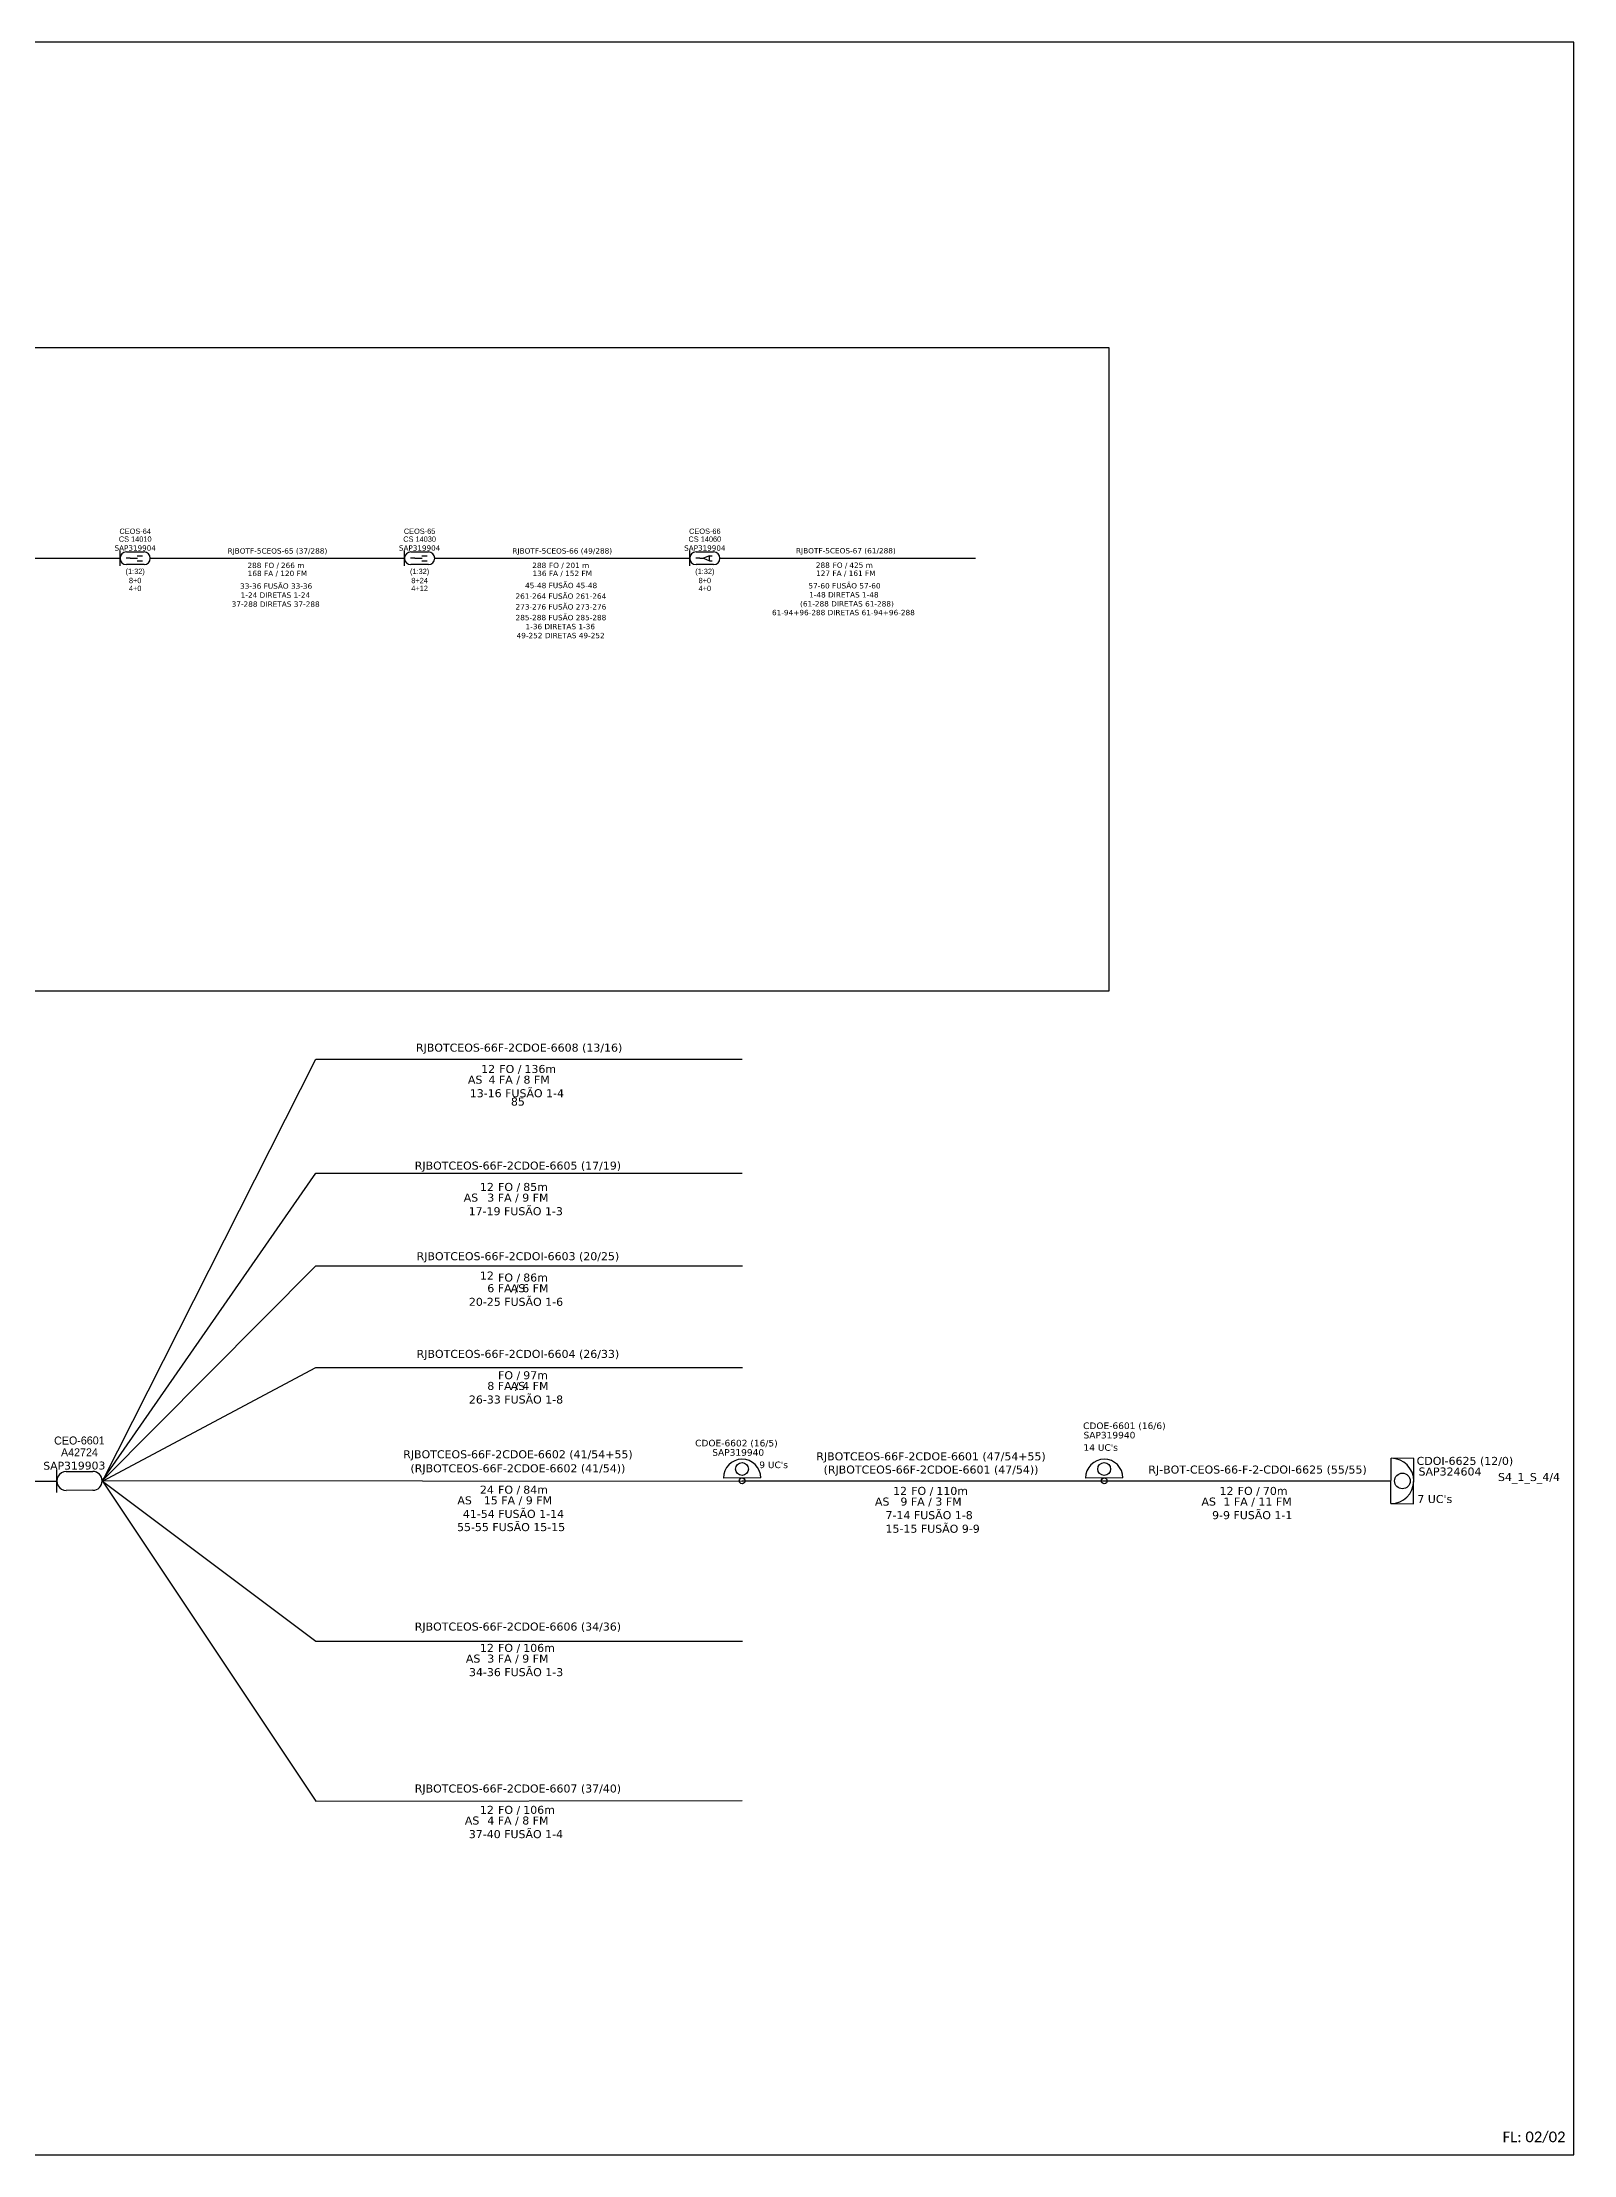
# Model space of a CAD drawing. Header units: inches. Extents: x 1031 to 2852, y 310 to 904.
# Drawn here: x 2421 to 2852, y 310 to 904 of the extents above; entities that cross this region are included whole.
import ezdxf
from ezdxf.enums import TextEntityAlignment as Align

# ---------------------------------------------------------------- set-up
doc = ezdxf.new("R2010")
doc.units = ezdxf.units.IN
doc.header["$MEASUREMENT"] = 0
for name, color, linetype in [('CAP a Instalar', 1, 'Continuous'), ('CD a instalar', 1, 'Continuous'), ('CDO_POSTE', 1, 'Continuous'), ('CEO', 1, 'Continuous'), ('CEOS', 1, 'Continuous')]:
    doc.layers.add(name, color=color, linetype=linetype)
doc.layers.add('Texto_Cabos', color=1, linetype='Continuous', lineweight=20)
doc.styles.add('siredit', font='verdana.ttf')
doc.styles.add('Style-font000', font='font000.shx')
doc.styles.add('WMF-Calibri0', font='calibri.ttf')
doc.linetypes.add('FENCELINE1', pattern='A,6.35,-2.54,[133,ltypeshp.shx,S=2.54,R=0,X=-2.54,Y=0],-2.54,25.4', length=36.83)

msp = doc.modelspace()

# ---------------------------------------------------------------- linework, layer by layer
at = {"color": 1}
for p, q in [((2800.3, 493.1), (2800.4, 505.85)), ((2806.77, 505.8), (2800.4, 505.85)), ((2806.67, 493.05), (2806.77, 505.8)), ((2800.3, 493.1), (2806.67, 493.05))]:
    msp.add_line(p, q, dxfattribs=at)
msp.add_lwpolyline([(2013.17, 310), (2851.74, 310), (2851.74, 904), (2013.17, 904), (2013.17, 310)])
msp.add_lwpolyline([(2071.85, 818.14), (2720.98, 818.14), (2720.98, 637.19), (2071.85, 637.19)], close=True)
at = {"color": 5}
msp.add_lwpolyline([(2608.66, 759.61), (2606.97, 758.91), (2608.66, 758.14), (2608.66, 759.61)], dxfattribs=at)
at = {"color": 1}
msp.add_lwpolyline([(2719.68, 499.47), (2800.35, 499.47)], dxfattribs=at)
msp.add_circle((2803.54, 499.45), 2.2, dxfattribs=at)
msp.add_arc((2800.35, 499.47), 6.38, 269.55224, 89.55224, dxfattribs=at)
at = {"layer": 'CAP a Instalar', "color": 0, "linetype": 'FENCELINE1', "ltscale": 0.0001}
for p, q in [((2437.87, 499.41), (2497.87, 618.05)), ((2497.87, 618.05), (2617.86, 618.05)), ((2437.81, 499.48), (2497.87, 586)), ((2497.87, 586), (2617.86, 586)), ((2437.87, 499.61), (2497.87, 559.98)), ((2497.87, 559.98), (2617.89, 559.98)), ((2437.87, 499.41), (2497.87, 531.38)), ((2497.87, 531.38), (2617.87, 531.38)), ((2437.87, 499.41), (2497.87, 409.41)), ((2437.87, 499.41), (2497.87, 454.41)), ((2497.87, 454.41), (2617.88, 454.41)), ((2497.87, 409.41), (2617.84, 409.56))]:
    msp.add_line(p, q, dxfattribs=at)
at = {"layer": 'CAP a Instalar', "color": 5, "linetype": 'FENCELINE1', "ltscale": 0.0001}
for p, q in [((2257.87, 499.41), (2425.06, 499.41)), ((2437.87, 499.61), (2617.87, 499.41)), ((2617.8, 499.47), (2719.68, 499.47))]:
    msp.add_line(p, q, dxfattribs=at)
at = {"layer": 'CD a instalar', "color": 0, "linetype": 'Continuous'}
for p, q in [((2371.34, 758.91), (2442.84, 758.91)), ((2451.34, 758.91), (2522.84, 758.91)), ((2531.34, 758.91), (2603.07, 758.91)), ((2611.57, 758.91), (2683.06, 758.89)), ((2611.57, 758.91), (2683.41, 758.91))]:
    msp.add_line(p, q, dxfattribs=at)
at = {"layer": 'CDO_POSTE', "color": 0}
msp.add_line((2623.05, 500.35), (2612.55, 500.27), dxfattribs=at)
at = {"layer": 'CDO_POSTE', "color": 5}
msp.add_line((2724.92, 500.35), (2714.42, 500.27), dxfattribs=at)
at = {"layer": 'CDO_POSTE', "color": 0}
for centre, radius in [((2617.78, 502.8), 1.81), ((2617.8, 499.47), 0.822)]:
    msp.add_circle(centre, radius, dxfattribs=at)
at = {"layer": 'CDO_POSTE', "color": 5}
for centre, radius in [((2719.65, 502.8), 1.81), ((2719.68, 499.47), 0.822)]:
    msp.add_circle(centre, radius, dxfattribs=at)
at = {"layer": 'CDO_POSTE', "color": 0}
msp.add_arc((2617.8, 500.31), 5.25, 0.45989, 180.45989, dxfattribs=at)
at = {"layer": 'CDO_POSTE', "color": 5}
msp.add_arc((2719.67, 500.31), 5.25, 0.45989, 180.45989, dxfattribs=at)
at = {"layer": 'CEO', "color": 5}
for p, q in [((2425.07, 496.23), (2425.04, 502.63)), ((2427.7, 502.1), (2435.14, 502.12)), ((2435.16, 496.82), (2427.72, 496.79))]:
    msp.add_line(p, q, dxfattribs=at)
for centre, start, end in [((2427.71, 499.44), 90.21055, 270.21055), ((2435.15, 499.47), 270.21055, 90.21055)]:
    msp.add_arc(centre, 2.65, start, end, dxfattribs=at)
at = {"layer": 'CEOS', "color": 0}
for p, q in [((2442.84, 756.78), (2442.84, 761.05)), ((2444.61, 760.68), (2449.57, 760.68)), ((2522.84, 756.77), (2522.84, 761.04)), ((2524.61, 760.68), (2529.57, 760.68)), ((2445.72, 758.91), (2444.53, 758.91)), ((2449.57, 757.14), (2444.61, 757.14)), ((2445.72, 758.91), (2447.77, 758.91)), ((2447.68, 759.61), (2449.19, 759.61)), ((2447.68, 758.14), (2449.19, 758.14)), ((2525.72, 758.91), (2524.53, 758.91)), ((2529.57, 757.14), (2524.61, 757.14)), ((2525.72, 758.91), (2527.77, 758.91)), ((2527.68, 759.61), (2529.19, 759.61)), ((2527.68, 758.14), (2529.19, 758.14))]:
    msp.add_line(p, q, dxfattribs=at)
at = {"layer": 'CEOS', "color": 5}
for p, q in [((2603.07, 756.77), (2603.07, 761.04)), ((2604.84, 760.68), (2609.8, 760.68)), ((2605.95, 758.91), (2604.76, 758.91)), ((2609.8, 757.14), (2604.84, 757.14)), ((2605.95, 758.91), (2606.97, 758.91)), ((2608.66, 759.61), (2609.41, 759.61)), ((2608.66, 758.14), (2609.41, 758.14))]:
    msp.add_line(p, q, dxfattribs=at)
at = {"layer": 'CEOS', "color": 0}
for centre, start, end in [((2444.61, 758.91), 90, 270), ((2449.57, 758.91), 270, 90), ((2524.61, 758.91), 90, 270), ((2529.57, 758.91), 270, 90)]:
    msp.add_arc(centre, 1.77, start, end, dxfattribs=at)
at = {"layer": 'CEOS', "color": 5}
for centre, start, end in [((2604.84, 758.91), 90, 270), ((2609.8, 758.91), 270, 90)]:
    msp.add_arc(centre, 1.77, start, end, dxfattribs=at)

# ---------------------------------------------------------------- texts
at = {"color": 1, "style": 'siredit'}
for s, p in [('CDOI-6625 (12/0)', (2807.54, 505.1)), ('SAP324604', (2808.07, 502.11)), ('S4_1_S_4/4', (2830.42, 500.56)), ('70m', (2764.29, 496.66)), ("7 UC's", (2807.74, 494.38))]:
    msp.add_text(s, height=2.25, dxfattribs=at).set_placement(p, align=Align.MIDDLE_LEFT)
for s, p in [('RJ-BOT-CEOS-66-F-2-CDOI-6625 (55/55)', (2762.79, 502.66)), ('AS', (2749.05, 493.66)), ('1 FA / 11 FM', (2762.79, 493.66))]:
    msp.add_text(s, height=2.25, dxfattribs=at).set_placement(p, align=Align.MIDDLE_CENTER)
for s, p in [('12', (2756.04, 496.66)), ('FO /', (2763.44, 496.66))]:
    msp.add_text(s, height=2.25, dxfattribs=at).set_placement(p, align=Align.MIDDLE_RIGHT)
msp.add_text('9-9 FUSÃO 1-1', height=2.25, dxfattribs=at).set_placement((2750, 488.72))
at = {"lineweight": 0, "insert": (2831.71, 316.52), "char_height": 3, "width": 277.1819, "attachment_point": 1, "style": 'WMF-Calibri0'}
msp.add_mtext('FL: 02/02', dxfattribs=at)
at = {"layer": 'CDO_POSTE', "color": 0, "linetype": 'FENCELINE1', "style": 'siredit'}
for s, height, p in [('CDOE-6602 (16/5)', 1.8529, (2604.59, 510.11)), ('SAP319940', 1.853, (2609.41, 507.48)), ("9 UC's", 1.853, (2622.63, 503.99))]:
    msp.add_text(s, height=height, rotation=359.94762, dxfattribs=at).set_placement(p, align=Align.MIDDLE_LEFT)
at = {"layer": 'CDO_POSTE', "color": 5, "linetype": 'FENCELINE1', "style": 'siredit'}
for s, height, p in [('CDOE-6601 (16/6)', 1.8529, (2713.72, 514.98)), ('SAP319940', 1.853, (2713.84, 512.34)), ("14 UC's", 1.853, (2713.82, 508.87))]:
    msp.add_text(s, height=height, dxfattribs=at).set_placement(p, align=Align.MIDDLE_LEFT)
at = {"layer": 'CEO', "color": 5, "linetype": 'FENCELINE1'}
for s, height, style, p in [('CEO-6601', 2.248, 'Style-font000', (2431.39, 510.84)), ('SAP319903   ', 2.2174, 'siredit', (2431.42, 503.77)), ('A42724', 2.248, 'Style-font000', (2431.4, 507.51))]:
    msp.add_text(s, height=height, rotation=0.21055, dxfattribs=dict(at, style=style)).set_placement(p, align=Align.MIDDLE_CENTER)
at = {"layer": 'CEOS', "color": 0, "linetype": 'Continuous'}
for s, height, style, p in [('CEOS-64', 1.499, 'Style-font000', (2447.09, 766.5)), ('CEOS-65', 1.499, 'Style-font000', (2527.09, 766.5)), ('SAP319904', 1.478, 'siredit', (2447.09, 761.79)), ('CS 14010', 1.499, 'Style-font000', (2447.09, 764.29)), ('SAP319904', 1.478, 'siredit', (2527.09, 761.78)), ('CS 14030', 1.499, 'Style-font000', (2527.09, 764.28))]:
    msp.add_text(s, height=height, dxfattribs=dict(at, style=style)).set_placement(p, align=Align.MIDDLE_CENTER)
at = {"layer": 'CEOS', "color": 5, "linetype": 'Continuous'}
for s, height, style, p in [('CEOS-66', 1.499, 'Style-font000', (2607.32, 766.5)), ('SAP319904', 1.478, 'siredit', (2607.32, 761.78)), ('CS 14060', 1.499, 'Style-font000', (2607.32, 764.28))]:
    msp.add_text(s, height=height, dxfattribs=dict(at, style=style)).set_placement(p, align=Align.MIDDLE_CENTER)
at = {"layer": 'CEOS', "color": 0, "linetype": 'Continuous', "style": 'Style-font000'}
for s, p in [('(1:32)', (2447.09, 755.98)), ('(1:32)', (2527.09, 755.97)), ('(1:32)', (2607.32, 755.97)), ('4+0', (2447.09, 751.18)), ('8+0', (2447.09, 753.4)), ('4+12', (2527.09, 751.18)), ('8+24', (2527.09, 753.39)), ('4+0', (2607.32, 751.18)), ('8+0', (2607.32, 753.39))]:
    msp.add_text(s, height=1.499, dxfattribs=at).set_placement(p, align=Align.TOP_CENTER)
at = {"layer": 'Texto_Cabos', "color": 0, "linetype": 'Continuous', "style": 'siredit'}
for s, p in [('RJBOTF-5CEOS-65 (37/288)', (2487.09, 760.97)), ('RJBOTF-5CEOS-66 (49/288)', (2567.21, 760.97)), ('RJBOTF-5CEOS-67 (61/288)', (2646.98, 761.02)), ('168 FA / 120 FM', (2487.09, 754.65)), ('136 FA / 152 FM', (2567.21, 754.65)), ('127 FA / 161 FM', (2646.98, 754.7))]:
    msp.add_text(s, height=1.5, dxfattribs=at).set_placement(p, align=Align.MIDDLE_CENTER)
for p in [(2482.59, 756.91), (2562.71, 756.91), (2642.48, 756.96)]:
    msp.add_text('288', height=1.5, dxfattribs=at).set_placement(p, align=Align.MIDDLE_RIGHT)
at = {"layer": 'Texto_Cabos', "color": 0, "style": 'siredit'}
for height, p in [(1.5, (2487.53, 756.91)), (1.5, (2567.64, 756.91)), (1.5, (2647.42, 756.96)), (2.25, (2555.74, 615.3)), (2.25, (2555.39, 582.13)), (2.25, (2555.39, 556.65)), (2.25, (2555.39, 529.18)), (2.25, (2555.39, 497.01)), (2.25, (2671.59, 496.66)), (2.25, (2555.39, 452.51)), (2.25, (2555.39, 406.98))]:
    msp.add_text('FO /', height=height, dxfattribs=at).set_placement(p, align=Align.MIDDLE_RIGHT)
at = {"layer": 'Texto_Cabos', "color": 0, "linetype": 'Continuous', "style": 'siredit'}
for s, p in [('266 m', (2488.09, 756.91)), ('201 m', (2568.21, 756.91)), ('425 m', (2647.98, 756.96))]:
    msp.add_text(s, height=1.5, dxfattribs=at).set_placement(p, align=Align.MIDDLE_LEFT)
for s, p in [('33-36 FUSÃO 33-36', (2476.59, 750.33)), ('1-24 DIRETAS 1-24', (2476.76, 747.8)), ('261-264 FUSÃO 261-264', (2554.07, 747.5)), ('45-48 FUSÃO 45-48', (2556.75, 750.5)), ('57-60 FUSÃO 57-60', (2636.47, 750.42)), ('1-48 DIRETAS 1-48', (2636.66, 747.88)), ('37-288 DIRETAS 37-288', (2474.21, 745.26)), ('273-276 FUSÃO 273-276', (2554.08, 744.49)), ('285-288 FUSÃO 285-288', (2554.08, 741.48)), ('61-94+96-288 DIRETAS 61-94+96-288', (2626.21, 742.89)), ('(61-288 DIRETAS 61-288)', (2634.11, 745.35)), ('49-252 DIRETAS 49-252', (2554.37, 736.42)), ('1-36 DIRETAS 1-36', (2556.88, 738.95))]:
    msp.add_text(s, height=1.5, dxfattribs=at).set_placement(p)
at = {"layer": 'Texto_Cabos', "color": 0, "linetype": 'FENCELINE1', "style": 'siredit'}
for s, p in [('RJBOTCEOS-66F-2CDOE-6608 (13/16)', (2555.08, 621.3)), ('AS', (2542.71, 612.3)), ('4 FA / 8 FM', (2555.08, 612.3)), ('85', (2554.74, 606.13)), ('RJBOTCEOS-66F-2CDOE-6605 (17/19)', (2554.74, 588.13)), ('AS', (2541.53, 579.13)), ('3 FA / 9 FM', (2554.74, 579.13)), ('RJBOTCEOS-66F-2CDOI-6603 (20/25)', (2554.74, 562.65)), ('6 FA / 6 FM', (2554.74, 553.65)), ('AS', (2554.74, 553.65)), ('RJBOTCEOS-66F-2CDOI-6604 (26/33)', (2554.74, 535.18)), ('8 FA / 4 FM', (2554.74, 526.18)), ('AS', (2554.74, 526.18)), ('RJBOTCEOS-66F-2CDOE-6606 (34/36)', (2554.74, 458.51)), ('AS', (2542.14, 449.51)), ('3 FA / 9 FM', (2554.74, 449.51)), ('RJBOTCEOS-66F-2CDOE-6607 (37/40)', (2554.74, 412.98)), ('AS', (2541.85, 403.98)), ('4 FA / 8 FM', (2554.74, 403.98))]:
    msp.add_text(s, height=2.25, dxfattribs=at).set_placement(p, align=Align.MIDDLE_CENTER)
for s, p in [('12', (2548.33, 615.3)), ('12', (2547.99, 582.13)), ('12', (2547.99, 557.21)), ('24', (2547.99, 497.01)), ('12', (2664.19, 496.66)), ('12', (2547.99, 452.51)), ('12', (2547.99, 406.98))]:
    msp.add_text(s, height=2.25, dxfattribs=at).set_placement(p, align=Align.MIDDLE_RIGHT)
for s, p in [('136m', (2556.58, 615.3)), ('85m', (2556.24, 582.13)), ('86m', (2556.24, 556.65)), ('97m', (2556.24, 529.18)), ('84m', (2556.24, 497.01)), ('110m', (2672.44, 496.66)), ('106m', (2556.24, 452.51)), ('106m', (2556.24, 406.98))]:
    msp.add_text(s, height=2.25, dxfattribs=at).set_placement(p, align=Align.MIDDLE_LEFT)
for s, p in [('13-16 FUSÃO 1-4', (2541.2, 607.35)), ('17-19 FUSÃO 1-3', (2540.89, 574.18)), ('20-25 FUSÃO 1-6', (2540.95, 548.7)), ('26-33 FUSÃO 1-8', (2540.96, 521.23)), ('34-36 FUSÃO 1-3', (2540.98, 444.57)), ('37-40 FUSÃO 1-4', (2540.93, 399.03))]:
    msp.add_text(s, height=2.25, dxfattribs=at).set_placement(p)
at = {"layer": 'Texto_Cabos', "color": 1, "linetype": 'FENCELINE1', "style": 'siredit'}
for s, p in [('RJBOTCEOS-66F-2CDOE-6602 (41/54+55)', (2554.74, 506.96)), ('RJBOTCEOS-66F-2CDOE-6601 (47/54+55)', (2670.94, 506.38))]:
    msp.add_text(s, height=2.25, dxfattribs=at).set_placement(p, align=Align.MIDDLE_CENTER)
at = {"layer": 'Texto_Cabos', "color": 5, "linetype": 'FENCELINE1', "style": 'siredit'}
for s, p in [('(RJBOTCEOS-66F-2CDOE-6602 (41/54))', (2554.74, 503.01)), ('(RJBOTCEOS-66F-2CDOE-6601 (47/54))', (2670.94, 502.66)), ('AS', (2539.75, 494.01)), ('15 FA / 9 FM', (2554.74, 494.01)), ('AS', (2657.2, 493.66)), ('9 FA / 3 FM', (2670.94, 493.66))]:
    msp.add_text(s, height=2.25, dxfattribs=at).set_placement(p, align=Align.MIDDLE_CENTER)
at = {"layer": 'Texto_Cabos', "color": 1, "linetype": 'FENCELINE1', "style": 'siredit'}
for s, p in [('55-55 FUSÃO 15-15', (2537.61, 485.36)), ('15-15 FUSÃO 9-9', (2658.14, 484.9))]:
    msp.add_text(s, height=2.25, dxfattribs=at).set_placement(p)
at = {"layer": 'Texto_Cabos', "color": 5, "linetype": 'FENCELINE1', "style": 'siredit'}
for s, p in [('41-54 FUSÃO 1-14', (2539.25, 489.07)), ('7-14 FUSÃO 1-8', (2658.14, 488.72))]:
    msp.add_text(s, height=2.25, dxfattribs=at).set_placement(p)

doc.saveas('drawing.dxf')
